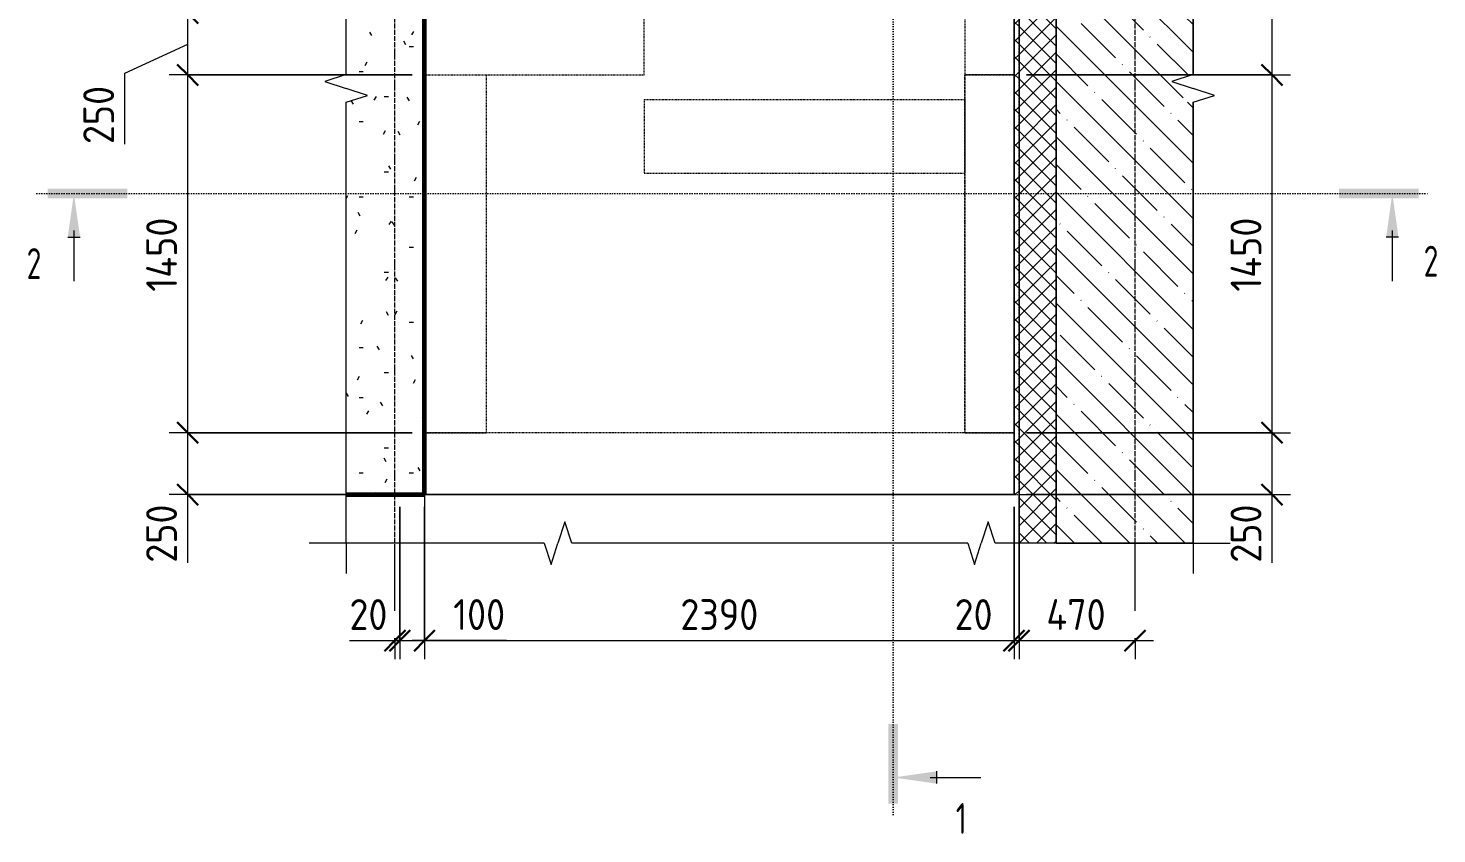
# Model space of a CAD drawing. Header units: millimetres. Extents: x 539 to 57753, y -5039 to 49726.
# Drawn here: x 40823 to 46532, y 39991 to 43254 of the extents above; entities that cross this region are included whole.
import ezdxf

# ---------------------------------------------------------------- set-up
doc = ezdxf.new("R2010")
doc.units = ezdxf.units.MM
for name, pattern in [('01 Штриховая _4 мм_', [6, 3.5, -2.5]), ('02 Штрихпунктирная _20 мм_', [25, 20, -2.5, 0, -2.5]), ('04 Пунктир 10мм', [10, 0, -10])]:
    doc.linetypes.add(name, pattern=pattern)
for name, color, linetype, lineweight in [('AA_Dim', 7, 'Continuous', 9), ('AA_Dim-50', 7, 'Continuous', 9), ('AA_Linii', 7, 'Continuous', 9), ('AA_Oformlenie', 7, 'Continuous', 9), ('AA_Razrez', 7, 'Continuous', 9), ('AA_Vinoska', 7, 'Continuous', 9), ('AF_Element', 7, 'Continuous', 20), ('AF_Element_Грунт', 253, 'Continuous', 20), ('AF_Perekritie_Гидроизоляция', 253, 'Continuous', 20), ('AF_Perekritie_Опалубка', 253, 'Continuous', 20), ('AF_Stena', 7, 'Continuous', 60), ('AF_Stena_Гидроизоляция', 253, 'Continuous', 20), ('AF_Stena_Опалубка', 253, 'Continuous', 20), ('KR_Fundament', 7, 'Continuous', 20), ('Оси', 7, 'Continuous', 9)]:
    doc.layers.add(name, color=color, linetype=linetype, lineweight=lineweight)
doc.styles.add('ISOCPEUR_1', font='isocpeur.ttf', dxfattribs={"width": 0.7, "height": 125})
doc.styles.add('ISOCPEUR_3', font='isocpeur.ttf', dxfattribs={"width": 0.9, "height": 125})
doc.dimstyles.new('00_Точн_3_знака__прозр_', dxfattribs={"dimscale": 304.8, "dimtxt": 124.497647, "dimasz": 0.278871, "dimexe": 0.246063, "dimexo": 0.164042, "dimgap": 0.016404, "dimtad": 1, "dimdec": 3, "dimrnd": 0.001, "dimdsep": 46, "dimtxsty": 'ISOCPEUR_3', "dimblk1": 'OBLIQUE', "dimblk2": 'OBLIQUE', "dimsah": 1, "dimcen": 0.09, "dimdle": 0.246063, "dimazin": 0, "dimtfac": 1, "dimtdec": 4, "dimtix": 1, "dimtmove": 1, "dimatfit": 3, "dimfxl": 1, "dimtvp": 1, "dimtolj": 1, "dimtzin": 0, "dimlwd": 18, "dimlwe": 18, "dimarcsym": 2})
doc.dimstyles.new('00_Точн_3_знака__прозр__1', dxfattribs={"dimscale": 304.8, "dimtxt": 124.497647, "dimasz": 0.278871, "dimexe": 0.246063, "dimexo": 0.164042, "dimgap": 0.016404, "dimtad": 1, "dimdec": 3, "dimrnd": 0.001, "dimdsep": 46, "dimtxsty": 'ISOCPEUR_3', "dimblk1": 'OBLIQUE', "dimblk2": 'OBLIQUE', "dimsah": 1, "dimcen": 0.09, "dimdle": 0.246063, "dimazin": 0, "dimtfac": 1, "dimtdec": 4, "dimtix": 1, "dimtmove": 0, "dimatfit": 3, "dimfxl": 1, "dimtvp": 1, "dimtolj": 1, "dimtzin": 0, "dimlwd": 18, "dimlwe": 18, "dimarcsym": 2})
pattern_1 = [(45, (39308.96, 0), (-35.35534, 35.35534), []), (135, (39308.96, 0), (-35.35534, -35.35534), [])]

# ---------------------------------------------------------------- blocks, each defined once
blk = doc.blocks.new('грунт1 - грунт1-3846678-Схема расположения фундаментной плиты на отм_ -2_570 в_о Г_1-Е_1_2_1-3_1')
at = {"layer": 'AF_Element', "lineweight": 9}
h = blk.add_hatch(dxfattribs=at)
h.set_pattern_fill('FP_4', color=256, style=0, pattern_type=2)
h.set_pattern_definition([(0, (0, 0), (406.4, 101.6), [16.764, -288.036, 16.764, -288.036, -1625.6]), (0, (0, 0), (406.4, 101.6), [-609.6, 16.764, -592.836, 16.764, -288.036, -711.2]), (0, (0, 0), (406.4, 101.6), [-1524, 16.764, -186.436, 16.764, -491.236]), (120, (152.4, 50.8), (-291.18818, 301.15272), [16.764, -288.036, 16.764, -288.036, -1625.6]), (120, (152.4, 50.8), (-291.18818, 301.15272), [-609.6, 16.764, -592.836, 16.764, -288.036, -711.2]), (120, (152.4, 50.8), (-291.18818, 301.15272), [-1524, 16.764, -186.436, 16.764, -491.236]), (240, (203.2, 254), (-115.21182, -402.75272), [16.764, -288.036, 16.764, -288.036, -1625.6]), (240, (203.2, 254), (-115.21182, -402.75272), [-609.6, 16.764, -592.836, 16.764, -288.036, -711.2]), (240, (203.2, 254), (-115.21182, -402.75272), [-1524, 16.764, -186.436, 16.764, -491.236])])
h.paths.add_polyline_path([(2802.1, 41365), (3120.1, 41365), (3120.1, 43315), (2802.1, 43315), (2802.1, 43065.9), (2841.4, 43065.9), (2841.4, 43009.6), (2802.1, 43009.6), (2888.7, 42982.1), (2802.1, 42954.6)])
at = {"layer": 'AF_Element', "lineweight": 60}
for p, q in [((3120.1, 41365), (3120.1, 43315)), ((2802.1, 41365), (3120.1, 41365))]:
    blk.add_line(p, q, dxfattribs=at)
at = {"layer": 'AF_Element'}
for q in [(5510.1, 43315), (3020.1, 41365)]:
    blk.add_line((5510.1, 41365), q, dxfattribs=at)
blk = doc.blocks.new('011_Прямоугольник обрыва _ЭлУзла_ - 011_Прямоугольник обрыва _ЭлУзла_-3702531-Схема расположения фундаментной плиты на отм_ -2_570 в_о Г_1-Е_1_2_1-3_1')
at = {"layer": 'AA_Oformlenie'}
for p, q in [((0, -1785.4), (0, 0)), ((0, 0), (803.3, 0)), ((914.6, 0), (2519.8, 0)), ((2631.1, 0), (3433.1, 0)), ((3433.1, 0), (3433.1, -1785.4)), ((0, -5468.8), (0, -1896.7)), ((3433.1, -1896.7), (3433.1, -5468.8)), ((0, -7366.8), (0, -5580.1)), ((3433.1, -5580.1), (3433.1, -7366.8)), ((803.3, -7366.8), (0, -7366.8)), ((2519.8, -7366.8), (914.6, -7366.8)), ((3433.1, -7366.8), (2631.1, -7366.8))]:
    blk.add_line(p, q, dxfattribs=at)
blk = doc.blocks.new('Разрез - Номер узла_ спереди-394134-Схема расположения фундаментной плиты на отм_ -2_570 в_о Г_1-Е_1_2_1-3_1')
at = {"layer": 'AA_Razrez'}
for points in [[(7.33, 0.4), (7.33, -0.39), (0.87, -0.39), (0.87, 0.4)], [(3.5, -3.53), (2.5, -3.53), (3, 0)]]:
    blk.add_hatch(color=256, dxfattribs=at).paths.add_polyline_path(points)
for p, q in [((3, -3), (3, -7.1)), ((2.5, -3.53), (3.5, -3.53))]:
    blk.add_line(p, q, dxfattribs=at)
blk = doc.blocks.new('Разрез - Номер узла_ сзади-394133-Схема расположения фундаментной плиты на отм_ -2_570 в_о Г_1-Е_1_2_1-3_1')
at = {"layer": 'AA_Razrez'}
for points in [[(7.33, 0.4), (7.33, -0.39), (0.87, -0.39), (0.87, 0.4)], [(3.5, -3.53), (2.5, -3.53), (3, 0)]]:
    blk.add_hatch(color=256, dxfattribs=at).paths.add_polyline_path(points)
for p, q in [((3, -3), (3, -7.1)), ((2.5, -3.53), (3.5, -3.53))]:
    blk.add_line(p, q, dxfattribs=at)
blk = doc.blocks.new('DIMBLOCK136-Схема расположения фундаментной плиты на отм_ -2_570 в_о Г_1-Е_1_2_1-3_1')
at = {"layer": 'AA_Dim-50', "lineweight": 18}
for p, q in [((42329, 41315), (42329, 40698)), ((42329, 40773), (42329, 41315)), ((42124.8, 40773), (42332.8, 40773)), ((42234, 40773), (42329, 40773)), ((42309, 40783.1), (42309, 40698)), ((42309, 40773), (42309, 40783.1)), ((42332.8, 40773), (42319, 40773))]:
    blk.add_line(p, q, dxfattribs=at)
at = {"layer": 'AA_Dim-50', "lineweight": 30}
for p, q in [((42309, 40773), (42266.5, 40730.5)), ((42329, 40773), (42286.5, 40730.5)), ((42309, 40773), (42351.5, 40815.5)), ((42329, 40773), (42371.5, 40815.5))]:
    blk.add_line(p, q, dxfattribs=at)
at = {"layer": 'AA_Dim-50', "color": 0, "lineweight": 18, "insert": (42124.8, 40941.3), "char_height": 125, "width": 189.619, "attachment_point": 1, "line_spacing_factor": 1.149209, "style": 'ISOCPEUR_3'}
blk.add_mtext('20', dxfattribs=at)
blk = doc.blocks.new('_Oblique')
at = {"color": 0, "linetype": 'ByBlock', "lineweight": -2}
blk.add_line((-0.5, -0.5), (0.5, 0.5), dxfattribs=at)
blk = doc.blocks.new('DIMBLOCK137-Схема расположения фундаментной плиты на отм_ -2_570 в_о Г_1-Е_1_2_1-3_1')
at = {"layer": 'AA_Dim-50', "lineweight": 18}
for p, q in [((42329, 41315), (42329, 40698)), ((42329, 40773), (42329, 41315)), ((42429, 41315), (42429, 40698)), ((42429, 40773), (42429, 41315)), ((42329, 40773), (42429, 40773)), ((42495.4, 40773), (42379, 40773)), ((42760.9, 40773), (42495.4, 40773))]:
    blk.add_line(p, q, dxfattribs=at)
at = {"layer": 'AA_Dim-50', "lineweight": 30}
for p, q in [((42329, 40773), (42286.5, 40730.5)), ((42329, 40773), (42371.5, 40815.5)), ((42429, 40773), (42386.5, 40730.5)), ((42429, 40773), (42471.5, 40815.5))]:
    blk.add_line(p, q, dxfattribs=at)
at = {"layer": 'AA_Dim-50', "color": 0, "lineweight": 18, "insert": (42545.4, 40941.3), "char_height": 125, "width": 258.572, "attachment_point": 1, "line_spacing_factor": 1.149209, "style": 'ISOCPEUR_3'}
blk.add_mtext('100', dxfattribs=at)
blk = doc.blocks.new('DIMBLOCK138-Схема расположения фундаментной плиты на отм_ -2_570 в_о Г_1-Е_1_2_1-3_1')
at = {"layer": 'AA_Dim-50', "lineweight": 18}
for p, q in [((42429, 41315), (42429, 40698)), ((42429, 40773), (42429, 41315)), ((44819, 41315), (44819, 40698)), ((44819, 40773), (44819, 41315)), ((42429, 40773), (44819, 40773))]:
    blk.add_line(p, q, dxfattribs=at)
at = {"layer": 'AA_Dim-50', "lineweight": 30}
for p, q in [((42429, 40773), (42386.5, 40730.5)), ((42429, 40773), (42471.5, 40815.5)), ((44819, 40773), (44776.5, 40730.5)), ((44819, 40773), (44861.5, 40815.5))]:
    blk.add_line(p, q, dxfattribs=at)
at = {"layer": 'AA_Dim-50', "color": 0, "lineweight": 18, "insert": (43466, 40941.3), "char_height": 125, "width": 379.239, "attachment_point": 1, "line_spacing_factor": 1.149209, "style": 'ISOCPEUR_3'}
blk.add_mtext('2390', dxfattribs=at)
blk = doc.blocks.new('DIMBLOCK139-Схема расположения фундаментной плиты на отм_ -2_570 в_о Г_1-Е_1_2_1-3_1')
at = {"layer": 'AA_Dim-50', "lineweight": 18}
for p, q in [((44819, 41315), (44819, 40698)), ((44819, 40773), (44819, 41315)), ((44839, 41315), (44839, 40698)), ((44839, 40773), (44839, 41315)), ((44577.5, 40773), (44785.5, 40773)), ((44785.5, 40773), (44829, 40773)), ((44819, 40773), (44839, 40773))]:
    blk.add_line(p, q, dxfattribs=at)
at = {"layer": 'AA_Dim-50', "lineweight": 30}
for p, q in [((44819, 40773), (44776.5, 40730.5)), ((44839, 40773), (44796.5, 40730.5)), ((44819, 40773), (44861.5, 40815.5)), ((44839, 40773), (44881.5, 40815.5))]:
    blk.add_line(p, q, dxfattribs=at)
at = {"layer": 'AA_Dim-50', "color": 0, "lineweight": 18, "insert": (44577.5, 40941.3), "char_height": 125, "width": 189.619, "attachment_point": 1, "line_spacing_factor": 1.149209, "style": 'ISOCPEUR_3'}
blk.add_mtext('20', dxfattribs=at)
blk = doc.blocks.new('DIMBLOCK140-Схема расположения фундаментной плиты на отм_ -2_570 в_о Г_1-Е_1_2_1-3_1')
at = {"layer": 'AA_Dim-50', "lineweight": 18}
for p, q in [((44839, 41315), (44839, 40698)), ((44839, 40773), (44839, 41315)), ((44839, 40773), (45384, 40773)), ((45309, 40783.1), (45309, 40698)), ((45309, 40773), (45309, 40783.1))]:
    blk.add_line(p, q, dxfattribs=at)
at = {"layer": 'AA_Dim-50', "lineweight": 30}
for p, q in [((44839, 40773), (44796.5, 40730.5)), ((44839, 40773), (44881.5, 40815.5)), ((45309, 40773), (45266.5, 40730.5)), ((45309, 40773), (45351.5, 40815.5))]:
    blk.add_line(p, q, dxfattribs=at)
at = {"layer": 'AA_Dim-50', "color": 0, "lineweight": 18, "insert": (44949.5, 40941.3), "char_height": 125, "width": 298.794, "attachment_point": 1, "line_spacing_factor": 1.149209, "style": 'ISOCPEUR_3'}
blk.add_mtext('470', dxfattribs=at)
blk = doc.blocks.new('DIMBLOCK150-Схема расположения фундаментной плиты на отм_ -2_570 в_о Г_1-Е_1_2_1-3_1')
at = {"layer": 'AA_Dim-50', "lineweight": 30}
for p, q in [((45864.5, 41615), (45822, 41657.5)), ((45864.5, 41615), (45907, 41572.5)), ((45864.5, 41365), (45822, 41407.5)), ((45864.5, 41365), (45907, 41322.5))]:
    blk.add_line(p, q, dxfattribs=at)
at = {"layer": 'AA_Dim-50', "lineweight": 18}
for p, q in [((44869, 41615), (45939.5, 41615)), ((45864.5, 41615), (44869, 41615)), ((45864.5, 41290), (45864.5, 41615)), ((45864.5, 41375.7), (45864.5, 41490)), ((44869, 41365), (45939.5, 41365)), ((45864.5, 41365), (44869, 41365)), ((45864.5, 41088.7), (45864.5, 41375.7))]:
    blk.add_line(p, q, dxfattribs=at)
at = {"layer": 'AA_Dim-50', "color": 0, "lineweight": 18, "insert": (45696.2, 41088.7), "char_height": 125, "width": 284.429, "attachment_point": 1, "rotation": 90, "line_spacing_factor": 1.149209, "style": 'ISOCPEUR_3'}
blk.add_mtext('250', dxfattribs=at)
blk = doc.blocks.new('DIMBLOCK151-Схема расположения фундаментной плиты на отм_ -2_570 в_о Г_1-Е_1_2_1-3_1')
at = {"layer": 'AA_Dim-50', "lineweight": 18}
for p, q in [((44869, 43065), (45939.5, 43065)), ((45864.5, 43065), (44869, 43065)), ((45864.5, 41615), (45864.5, 43065)), ((44869, 41615), (45939.5, 41615)), ((45864.5, 41615), (44869, 41615))]:
    blk.add_line(p, q, dxfattribs=at)
at = {"layer": 'AA_Dim-50', "lineweight": 30}
for p, q in [((45864.5, 43065), (45822, 43107.5)), ((45864.5, 43065), (45907, 43022.5)), ((45864.5, 41615), (45822, 41657.5)), ((45864.5, 41615), (45907, 41572.5))]:
    blk.add_line(p, q, dxfattribs=at)
at = {"layer": 'AA_Dim-50', "color": 0, "lineweight": 18, "insert": (45696.2, 42186.8), "char_height": 125, "width": 367.747, "attachment_point": 1, "rotation": 90, "line_spacing_factor": 1.149209, "style": 'ISOCPEUR_3'}
blk.add_mtext('1450', dxfattribs=at)
blk = doc.blocks.new('DIMBLOCK152-Схема расположения фундаментной плиты на отм_ -2_570 в_о Г_1-Е_1_2_1-3_1')
at = {"layer": 'AA_Dim-50', "lineweight": 30}
for p, q in [((45864.5, 43895), (45822, 43937.5)), ((45864.5, 43895), (45907, 43852.5)), ((45864.5, 43065), (45822, 43107.5)), ((45864.5, 43065), (45907, 43022.5))]:
    blk.add_line(p, q, dxfattribs=at)
at = {"layer": 'AA_Dim-50', "lineweight": 18}
for p, q in [((45854.4, 43895), (45939.5, 43895)), ((45864.5, 43895), (45854.4, 43895)), ((45864.5, 43065), (45864.5, 43895)), ((44869, 43065), (45939.5, 43065)), ((45864.5, 43065), (44869, 43065))]:
    blk.add_line(p, q, dxfattribs=at)
at = {"layer": 'AA_Dim-50', "color": 0, "lineweight": 18, "insert": (45696.2, 43361.5), "char_height": 125, "width": 284.429, "attachment_point": 1, "rotation": 90, "line_spacing_factor": 1.149209, "style": 'ISOCPEUR_3'}
blk.add_mtext('830', dxfattribs=at)
blk = doc.blocks.new('DIMBLOCK157-Схема расположения фундаментной плиты на отм_ -2_570 в_о Г_1-Е_1_2_1-3_1')
at = {"layer": 'AA_Dim-50', "lineweight": 30}
for p, q in [((41469.1, 41615), (41426.6, 41657.5)), ((41469.1, 41615), (41511.6, 41572.5)), ((41469.1, 41365), (41426.6, 41407.5)), ((41469.1, 41365), (41511.6, 41322.5))]:
    blk.add_line(p, q, dxfattribs=at)
at = {"layer": 'AA_Dim-50', "lineweight": 18}
for p, q in [((42379, 41615), (41394.1, 41615)), ((41469.1, 41290), (41469.1, 41615)), ((41469.1, 41615), (42379, 41615)), ((41469.1, 41375.7), (41469.1, 41490)), ((42379, 41365), (41394.1, 41365)), ((41469.1, 41088.7), (41469.1, 41375.7)), ((41469.1, 41365), (42379, 41365))]:
    blk.add_line(p, q, dxfattribs=at)
at = {"layer": 'AA_Dim-50', "color": 0, "lineweight": 18, "insert": (41300.8, 41088.7), "char_height": 125, "width": 284.429, "attachment_point": 1, "rotation": 90, "line_spacing_factor": 1.149209, "style": 'ISOCPEUR_3'}
blk.add_mtext('250', dxfattribs=at)
blk = doc.blocks.new('DIMBLOCK158-Схема расположения фундаментной плиты на отм_ -2_570 в_о Г_1-Е_1_2_1-3_1')
at = {"layer": 'AA_Dim-50', "lineweight": 18}
for p, q in [((42379, 43065), (41394.1, 43065)), ((41469.1, 41615), (41469.1, 43065)), ((41469.1, 43065), (42379, 43065)), ((42379, 41615), (41394.1, 41615)), ((41469.1, 41615), (42379, 41615))]:
    blk.add_line(p, q, dxfattribs=at)
at = {"layer": 'AA_Dim-50', "lineweight": 30}
for p, q in [((41469.1, 43065), (41426.6, 43107.5)), ((41469.1, 43065), (41511.6, 43022.5)), ((41469.1, 41615), (41426.6, 41657.5)), ((41469.1, 41615), (41511.6, 41572.5))]:
    blk.add_line(p, q, dxfattribs=at)
at = {"layer": 'AA_Dim-50', "color": 0, "lineweight": 18, "insert": (41300.8, 42186.8), "char_height": 125, "width": 367.747, "attachment_point": 1, "rotation": 90, "line_spacing_factor": 1.149209, "style": 'ISOCPEUR_3'}
blk.add_mtext('1450', dxfattribs=at)
blk = doc.blocks.new('DIMBLOCK159-Схема расположения фундаментной плиты на отм_ -2_570 в_о Г_1-Е_1_2_1-3_1')
at = {"layer": 'AA_Dim-50', "lineweight": 30}
for p, q in [((41469.1, 43315), (41426.6, 43357.5)), ((41469.1, 43315), (41511.6, 43272.5)), ((41469.1, 43065), (41426.6, 43107.5)), ((41469.1, 43065), (41511.6, 43022.5))]:
    blk.add_line(p, q, dxfattribs=at)
at = {"layer": 'AA_Dim-50', "lineweight": 18}
for p, q in [((42379, 43315), (41394.1, 43315)), ((41469.1, 43065), (41469.1, 43315)), ((41469.1, 43315), (42379, 43315)), ((41214.1, 43071.6), (41469.1, 43190)), ((41214.1, 42784.6), (41214.1, 43071.6)), ((42379, 43065), (41394.1, 43065)), ((41469.1, 43065), (42379, 43065))]:
    blk.add_line(p, q, dxfattribs=at)
at = {"layer": 'AA_Dim-50', "color": 0, "lineweight": 18, "insert": (41045.8, 42784.6), "char_height": 125, "width": 284.429, "attachment_point": 1, "rotation": 90, "line_spacing_factor": 1.149209, "style": 'ISOCPEUR_3'}
blk.add_mtext('250', dxfattribs=at)

msp = doc.modelspace()

# ---------------------------------------------------------------- hatches: boundary and pattern name
at = {"layer": 'AA_Oformlenie'}
h = msp.add_hatch(dxfattribs=at)
h.set_pattern_fill('FP_2', color=250, style=0, pattern_type=2)
h.set_pattern_definition(pattern_1)
h.paths.add_polyline_path([(44838.8408, 41167.8759), (44988.8405, 41167.8759), (44988.8405, 46469.7099), (44838.8408, 46469.7099), (44838.8408, 41873.2391)])
h.paths.add_polyline_path([(44838.8405, 48169.71), (44988.8405, 48169.71), (44988.8405, 48534.7099), (44838.8405, 48534.7099)])
h = msp.add_hatch(dxfattribs=at)
h.set_pattern_fill('FP_1', color=250, style=0, pattern_type=2)
h.set_pattern_definition([(135, (39308.96, 0), (-112.2532, -112.2532), []), (135, (39421.21, 0), (-112.2532, -112.2532), [198.438, -39.688, 1.676, -38.011])])
h.paths.add_polyline_path([(45544.204, 41167.8759), (45544.204, 42954.5844), (45504.0485, 42954.5844), (45504.0485, 43009.5844), (45544.204, 43009.5844), (45457.5538, 43037.7388), (45544.204, 43065.8931), (45544.204, 46469.7099), (44988.8405, 46469.7099), (44988.8405, 41167.8759)])
h.paths.add_polyline_path([(44988.8405, 48169.71), (45544.204, 48169.71), (45544.204, 48534.7099), (44988.8405, 48534.7099)])
at = {"layer": 'AF_Stena', "lineweight": 9}
h = msp.add_hatch(dxfattribs=at)
h.set_pattern_fill('FP_2', color=256, style=0, pattern_type=2)
h.set_pattern_definition(pattern_1)
h.paths.add_polyline_path([(44838.8408, 41364.9999), (44839.0233, 41364.9999), (44838.8408, 48024.9997), (44819.0233, 48024.9997), (44819.0233, 41364.9999)])
h = msp.add_hatch(dxfattribs=at)
h.set_pattern_fill('FP_2', color=256, style=0, pattern_type=2)
h.set_pattern_definition(pattern_1)
h.paths.add_polyline_path([(44838.8408, 41364.9999), (44839.0233, 41364.9999), (44838.8408, 48024.9997), (44819.0233, 48024.9997), (44819.0233, 41364.9999)])

# ---------------------------------------------------------------- linework, layer by layer
at = {"layer": 'AA_Linii'}
for p, q in [((44838.8408, 46469.7099), (44838.8408, 42511.6354)), ((44988.8405, 41167.8759), (44988.8405, 46469.7099)), ((44988.8405, 41167.8759), (44988.8405, 44275)), ((44988.8405, 44275), (44988.8405, 41167.8759)), ((45544.204, 43065.8931), (45544.204, 44275)), ((45544.204, 41167.8759), (45544.204, 42954.5844)), ((44838.8408, 42511.6354), (44838.8408, 41167.8759)), ((42429.0233, 41364.9999), (42429.0233, 41167.8759)), ((44838.8408, 41167.8759), (44838.8408, 41364.9999)), ((44838.8408, 41364.9999), (44988.8405, 41364.9999)), ((44988.8405, 41364.9999), (44988.8405, 41167.8759)), ((44988.8405, 41167.8759), (45544.204, 41167.8759))]:
    msp.add_line(p, q, dxfattribs=at)
at = {"layer": 'AA_Razrez', "linetype": '04 Пунктир 10мм'}
for p, q in [((44329.1306, 40068.6987), (44329.1306, 49615.2388)), ((40857.8977, 42584.0645), (46501.8589, 42584.0645))]:
    msp.add_line(p, q, dxfattribs=at)
at = {"layer": 'AA_Vinoska'}
for p, q in [((42111.1031, 43065.8931), (42024.453, 43037.7388)), ((45544.204, 43065.8931), (45457.5538, 43037.7388)), ((42024.453, 43037.7388), (42111.1031, 43009.5844)), ((42197.7057, 42982.0844), (42111.1031, 43009.5844)), ((45457.5538, 43037.7388), (45544.204, 43009.5844)), ((45630.8065, 42982.0844), (45544.204, 43009.5844)), ((42111.1031, 42954.5844), (42197.7057, 42982.0844)), ((45544.204, 42954.5844), (45630.8065, 42982.0844)), ((42997.5327, 41254.5261), (42969.3783, 41167.8759)), ((43025.687, 41167.8759), (42997.5327, 41254.5261)), ((44714.0831, 41254.5261), (44685.9288, 41167.8759)), ((44742.2374, 41167.8759), (44714.0831, 41254.5261)), ((42111.1031, 41167.8759), (41961.1031, 41167.8759)), ((42111.1031, 41167.8759), (42111.1031, 41045.6095)), ((42914.3783, 41167.8759), (42941.8783, 41081.2734)), ((42941.8783, 41081.2734), (42969.3783, 41167.8759)), ((44630.9288, 41167.8759), (44658.4288, 41081.2734)), ((44658.4288, 41081.2734), (44685.9288, 41167.8759)), ((45544.204, 41167.8759), (45694.204, 41167.8759)), ((45544.204, 41167.8759), (45544.204, 41045.6095))]:
    msp.add_line(p, q, dxfattribs=at)
at = {"layer": 'AF_Perekritie_Гидроизоляция'}
for p, q in [((44819.0233, 48024.9997), (44819.0233, 41365.0004)), ((44819.0233, 41365.0004), (44819.0233, 48024.9997)), ((42429.0233, 41365.0004), (42429.0233, 43314.9999)), ((42429.0233, 43314.9999), (42429.0233, 41365.0004)), ((42428.0233, 41364.9999), (42329.0233, 41364.9999)), ((42329.0233, 41364.9999), (42428.0233, 41364.9999)), ((44819.0233, 41365.0004), (42429.0233, 41365.0004)), ((42429.0233, 41365.0004), (44819.0233, 41365.0004))]:
    msp.add_line(p, q, dxfattribs=at)
at = {"layer": 'AF_Perekritie_Опалубка'}
for p, q in [((44819.0233, 48124.9997), (44819.0233, 41364.9999)), ((44819.0233, 41364.9999), (44819.0233, 48124.9997)), ((44819.0233, 41364.9999), (42329.0233, 41364.9999)), ((42329.0233, 41364.9999), (44819.0233, 41364.9999))]:
    msp.add_line(p, q, dxfattribs=at)
at = {"layer": 'AF_Stena_Гидроизоляция', "linetype": '01 Штриховая _4 мм_', "lineweight": 9}
for p, q in [((44819.0233, 48024.9997), (44819.0233, 41364.9999)), ((44839.0233, 41364.9999), (44839.0233, 46469.7099)), ((44819.0233, 41364.9999), (44838.8408, 41364.9999))]:
    msp.add_line(p, q, dxfattribs=at)
at = {"layer": 'AF_Stena_Опалубка', "linetype": '01 Штриховая _4 мм_', "lineweight": 9}
for p, q in [((44619.0233, 46145), (44619.0233, 43064.9999)), ((44819.0233, 43064.9999), (44819.0233, 46145)), ((42429.0233, 43314.9999), (42429.0233, 43064.9999)), ((43319.0235, 43064.9999), (43319.0235, 43314.9999)), ((42429.0233, 43064.9999), (43319.0235, 43064.9999)), ((42429.0233, 41614.9999), (42429.0233, 43064.9999)), ((42429.0233, 43064.9999), (42429.0233, 41614.9999)), ((42429.0233, 43064.9999), (42679.0233, 43064.9999)), ((42679.0233, 43064.9999), (42679.0233, 41614.9999)), ((44619.0233, 43064.9999), (44819.0233, 43064.9999)), ((44619.0233, 41614.9999), (44619.0233, 43064.9999)), ((44819.0233, 43064.9999), (44619.0233, 43064.9999)), ((44619.0233, 43064.9999), (44619.0233, 41614.9999)), ((44819.0233, 43064.9999), (44619.0233, 43064.9999)), ((44819.0233, 43064.9999), (44819.0233, 41614.9999)), ((44819.0233, 41614.9999), (44819.0233, 43064.9999)), ((44819.0233, 41614.9999), (44819.0233, 43064.9999)), ((43319.0235, 42964.9999), (44619.0233, 42964.9999)), ((43319.0235, 42964.9999), (43319.0235, 42664.9999)), ((44619.0233, 42964.9999), (44619.0233, 42664.9999)), ((44619.0233, 42664.9999), (43319.0235, 42664.9999)), ((44819.0233, 41614.9999), (42429.0233, 41614.9999)), ((42429.0233, 41614.9999), (42429.0233, 41364.9999)), ((42429.0233, 41614.9999), (42679.0233, 41614.9999)), ((44819.0233, 41614.9999), (44619.0233, 41614.9999)), ((44619.0233, 41614.9999), (44819.0233, 41614.9999)), ((44819.0233, 41364.9999), (44819.0233, 41614.9999)), ((42429.0233, 41364.9999), (44819.0233, 41364.9999))]:
    msp.add_line(p, q, dxfattribs=at)
at = {"layer": 'KR_Fundament'}
for p, q in [((44819.0233, 48024.9997), (44819.0233, 41365.0004)), ((44819.0233, 41365.0004), (44819.0233, 48024.9997)), ((42429.0233, 41365.0004), (42429.0233, 43314.9999)), ((42429.0233, 43314.9999), (42429.0233, 41365.0004)), ((44819.0233, 41365.0004), (42429.0233, 41365.0004)), ((42429.0233, 41365.0004), (44819.0233, 41365.0004))]:
    msp.add_line(p, q, dxfattribs=at)
at = {"layer": 'Оси', "linetype": '02 Штрихпунктирная _20 мм_'}
for p, q in [((42309.0233, 41144.0677), (42309.0233, 49067.1614)), ((45309.0233, 41144.0677), (45309.0233, 49067.1614))]:
    msp.add_line(p, q, dxfattribs=at)
at = {"layer": 'Оси'}
for p, q in [((42309.0233, 40894.0677), (42309.0233, 41144.0677)), ((45309.0233, 40894.0677), (45309.0233, 41144.0677))]:
    msp.add_line(p, q, dxfattribs=at)

# ---------------------------------------------------------------- block references
at = {"layer": 'AA_Oformlenie'}
msp.add_blockref('011_Прямоугольник обрыва _ЭлУзла_ - 011_Прямоугольник обрыва _ЭлУзла_-3702531-Схема расположения фундаментной плиты на отм_ -2_570 в_о Г_1-Е_1_2_1-3_1', (42111.1031, 48534.7099), dxfattribs=at)
at = {"layer": 'AA_Razrez', "xscale": 49.99999999999998, "yscale": 49.99999999999998, "zscale": 49.99999999999998}
msp.add_blockref('Разрез - Номер узла_ спереди-394134-Схема расположения фундаментной плиты на отм_ -2_570 в_о Г_1-Е_1_2_1-3_1', (40857.8977, 42584.0645), dxfattribs=at)
at = {"layer": 'AA_Razrez', "extrusion": (0, 0, -1), "xscale": 49.99999999999998, "yscale": 49.99999999999998, "zscale": 49.99999999999998}
msp.add_blockref('Разрез - Номер узла_ сзади-394133-Схема расположения фундаментной плиты на отм_ -2_570 в_о Г_1-Е_1_2_1-3_1', (-46501.8589, 42584.0645), dxfattribs=at)
at = {"layer": 'AA_Razrez', "xscale": 49.99999999999998, "yscale": 49.99999999999998, "zscale": 49.99999999999998, "rotation": 90}
msp.add_blockref('Разрез - Номер узла_ спереди-394134-Схема расположения фундаментной плиты на отм_ -2_570 в_о Г_1-Е_1_2_1-3_1', (44329.1306, 40068.6987), dxfattribs=at)
at = {"layer": 'AF_Element_Грунт'}
msp.add_blockref('грунт1 - грунт1-3846678-Схема расположения фундаментной плиты на отм_ -2_570 в_о Г_1-Е_1_2_1-3_1', (39308.9616, 0), dxfattribs=at)

# ---------------------------------------------------------------- texts
at = {"layer": 'AA_Razrez', "char_height": 125, "attachment_point": 1, "style": 'ISOCPEUR_1'}
for s, insert, width in [('\\fISOCPEUR|b0|i0|c204|p34|;\\W.7;2', (46478.7302, 42372.6601), 75.759469), ('\\fISOCPEUR|b0|i0|c204|p34|;\\W.7;2', (40816.2765, 42363.0731), 75.759469), ('\\fISOCPEUR|b0|i0|c204|p34|;\\W.7;1', (44582.5242, 40115.1295), 53.312219)]:
    msp.add_mtext(s, dxfattribs=dict(at, insert=insert, width=width))

# ---------------------------------------------------------------- dimensions: what is measured, and where the dimension line sits
at = {"layer": 'AA_Dim', "lineweight": 18}
for base, p1, p2, override, picture, middle in [((45864.4662, 43895), (44819.0233, 43064.9999), (45804.3622, 43895), {"dimpost": '<>', "dimfxl": 1288.329489}, 'DIMBLOCK152-Схема расположения фундаментной плиты на отм_ -2_570 в_о Г_1-Е_1_2_1-3_1', (45796.9662, 43480)), ((41469.0888, 43064.9999), (42429.0233, 41614.9999), (42429.0233, 43064.9999), {"dimpost": '<>', "dimfxl": 1450}, 'DIMBLOCK158-Схема расположения фундаментной плиты на отм_ -2_570 в_о Г_1-Е_1_2_1-3_1', (41401.5888, 42339.9999)), ((45864.4662, 43064.9999), (44819.0233, 41614.9999), (44819.0233, 43064.9999), {"dimpost": '<>', "dimfxl": 1450}, 'DIMBLOCK151-Схема расположения фундаментной плиты на отм_ -2_570 в_о Г_1-Е_1_2_1-3_1', (45796.9662, 42339.9999))]:
    dim = msp.add_linear_dim(base=base, p1=p1, p2=p2, angle=90, dimstyle='00_Точн_3_знака__прозр__1', override=override, dxfattribs=at)
    dim.commit()
    dim.dimension.update_dxf_attribs({"geometry": picture, "text_midpoint": middle})
for base, p1, p2, picture, middle in [((41469.0888, 43314.9999), (42429.0233, 43064.9999), (42429.0233, 43314.9999), 'DIMBLOCK159-Схема расположения фундаментной плиты на отм_ -2_570 в_о Г_1-Е_1_2_1-3_1', (41129.1152, 42926.8274)), ((41469.0888, 41614.9999), (42429.0233, 41364.9999), (42429.0233, 41614.9999), 'DIMBLOCK157-Схема расположения фундаментной плиты на отм_ -2_570 в_о Г_1-Е_1_2_1-3_1', (41384.1152, 41230.9211)), ((45864.4662, 41614.9999), (44819.0233, 41364.9999), (44819.0233, 41614.9999), 'DIMBLOCK150-Схема расположения фундаментной плиты на отм_ -2_570 в_о Г_1-Е_1_2_1-3_1', (45779.4926, 41230.9211))]:
    dim = msp.add_linear_dim(base=base, p1=p1, p2=p2, angle=90, dimstyle='00_Точн_3_знака__прозр_', override={"dimpost": '<>', "dimfxl": 250}, dxfattribs=at)
    dim.commit()
    dim.dimension.update_dxf_attribs({"geometry": picture, "text_midpoint": middle, "dimtype": 160, "text_rotation": 90})
for base, p1, p2, override, picture, middle in [((42329.0233, 40772.9637), (42309.0233, 40833.0678), (42329.0233, 41364.9999), {"dimpost": '<>', "dimfxl": 532.307978}, 'DIMBLOCK136-Схема расположения фундаментной плиты на отм_ -2_570 в_о Г_1-Е_1_2_1-3_1', (42219.6374, 40857.9374)), ((42429.0233, 40772.9637), (42329.0233, 41364.9999), (42429.0233, 41364.9999), {"dimpost": '<>', "dimfxl": 100}, 'DIMBLOCK137-Схема расположения фундаментной плиты на отм_ -2_570 в_о Г_1-Е_1_2_1-3_1', (42674.7042, 40857.9374)), ((44839.0233, 40772.9637), (44819.0233, 41364.9999), (44839.0233, 41364.9999), {"dimpost": '<>', "dimfxl": 20}, 'DIMBLOCK139-Схема расположения фундаментной плиты на отм_ -2_570 в_о Г_1-Е_1_2_1-3_1', (44672.2915, 40857.9374))]:
    dim = msp.add_linear_dim(base=base, p1=p1, p2=p2, dimstyle='00_Точн_3_знака__прозр_', override=override, dxfattribs=at)
    dim.commit()
    dim.dimension.update_dxf_attribs({"geometry": picture, "text_midpoint": middle, "dimtype": 160})
for base, p1, p2, override, picture, middle in [((44819.0233, 40772.9637), (42429.0233, 41364.9999), (44819.0233, 41364.9999), {"dimpost": '<>', "dimfxl": 2390}, 'DIMBLOCK138-Схема расположения фундаментной плиты на отм_ -2_570 в_о Г_1-Е_1_2_1-3_1', (43624.0233, 40840.4637)), ((45309.0233, 40772.9637), (44839.0233, 41364.9999), (45309.0233, 40833.0678), {"dimpost": '<>', "dimfxl": 709.825178}, 'DIMBLOCK140-Схема расположения фундаментной плиты на отм_ -2_570 в_о Г_1-Е_1_2_1-3_1', (45074.0233, 40840.4637))]:
    dim = msp.add_linear_dim(base=base, p1=p1, p2=p2, dimstyle='00_Точн_3_знака__прозр__1', override=override, dxfattribs=at)
    dim.commit()
    dim.dimension.update_dxf_attribs({"geometry": picture, "text_midpoint": middle})

doc.saveas('drawing.dxf')
